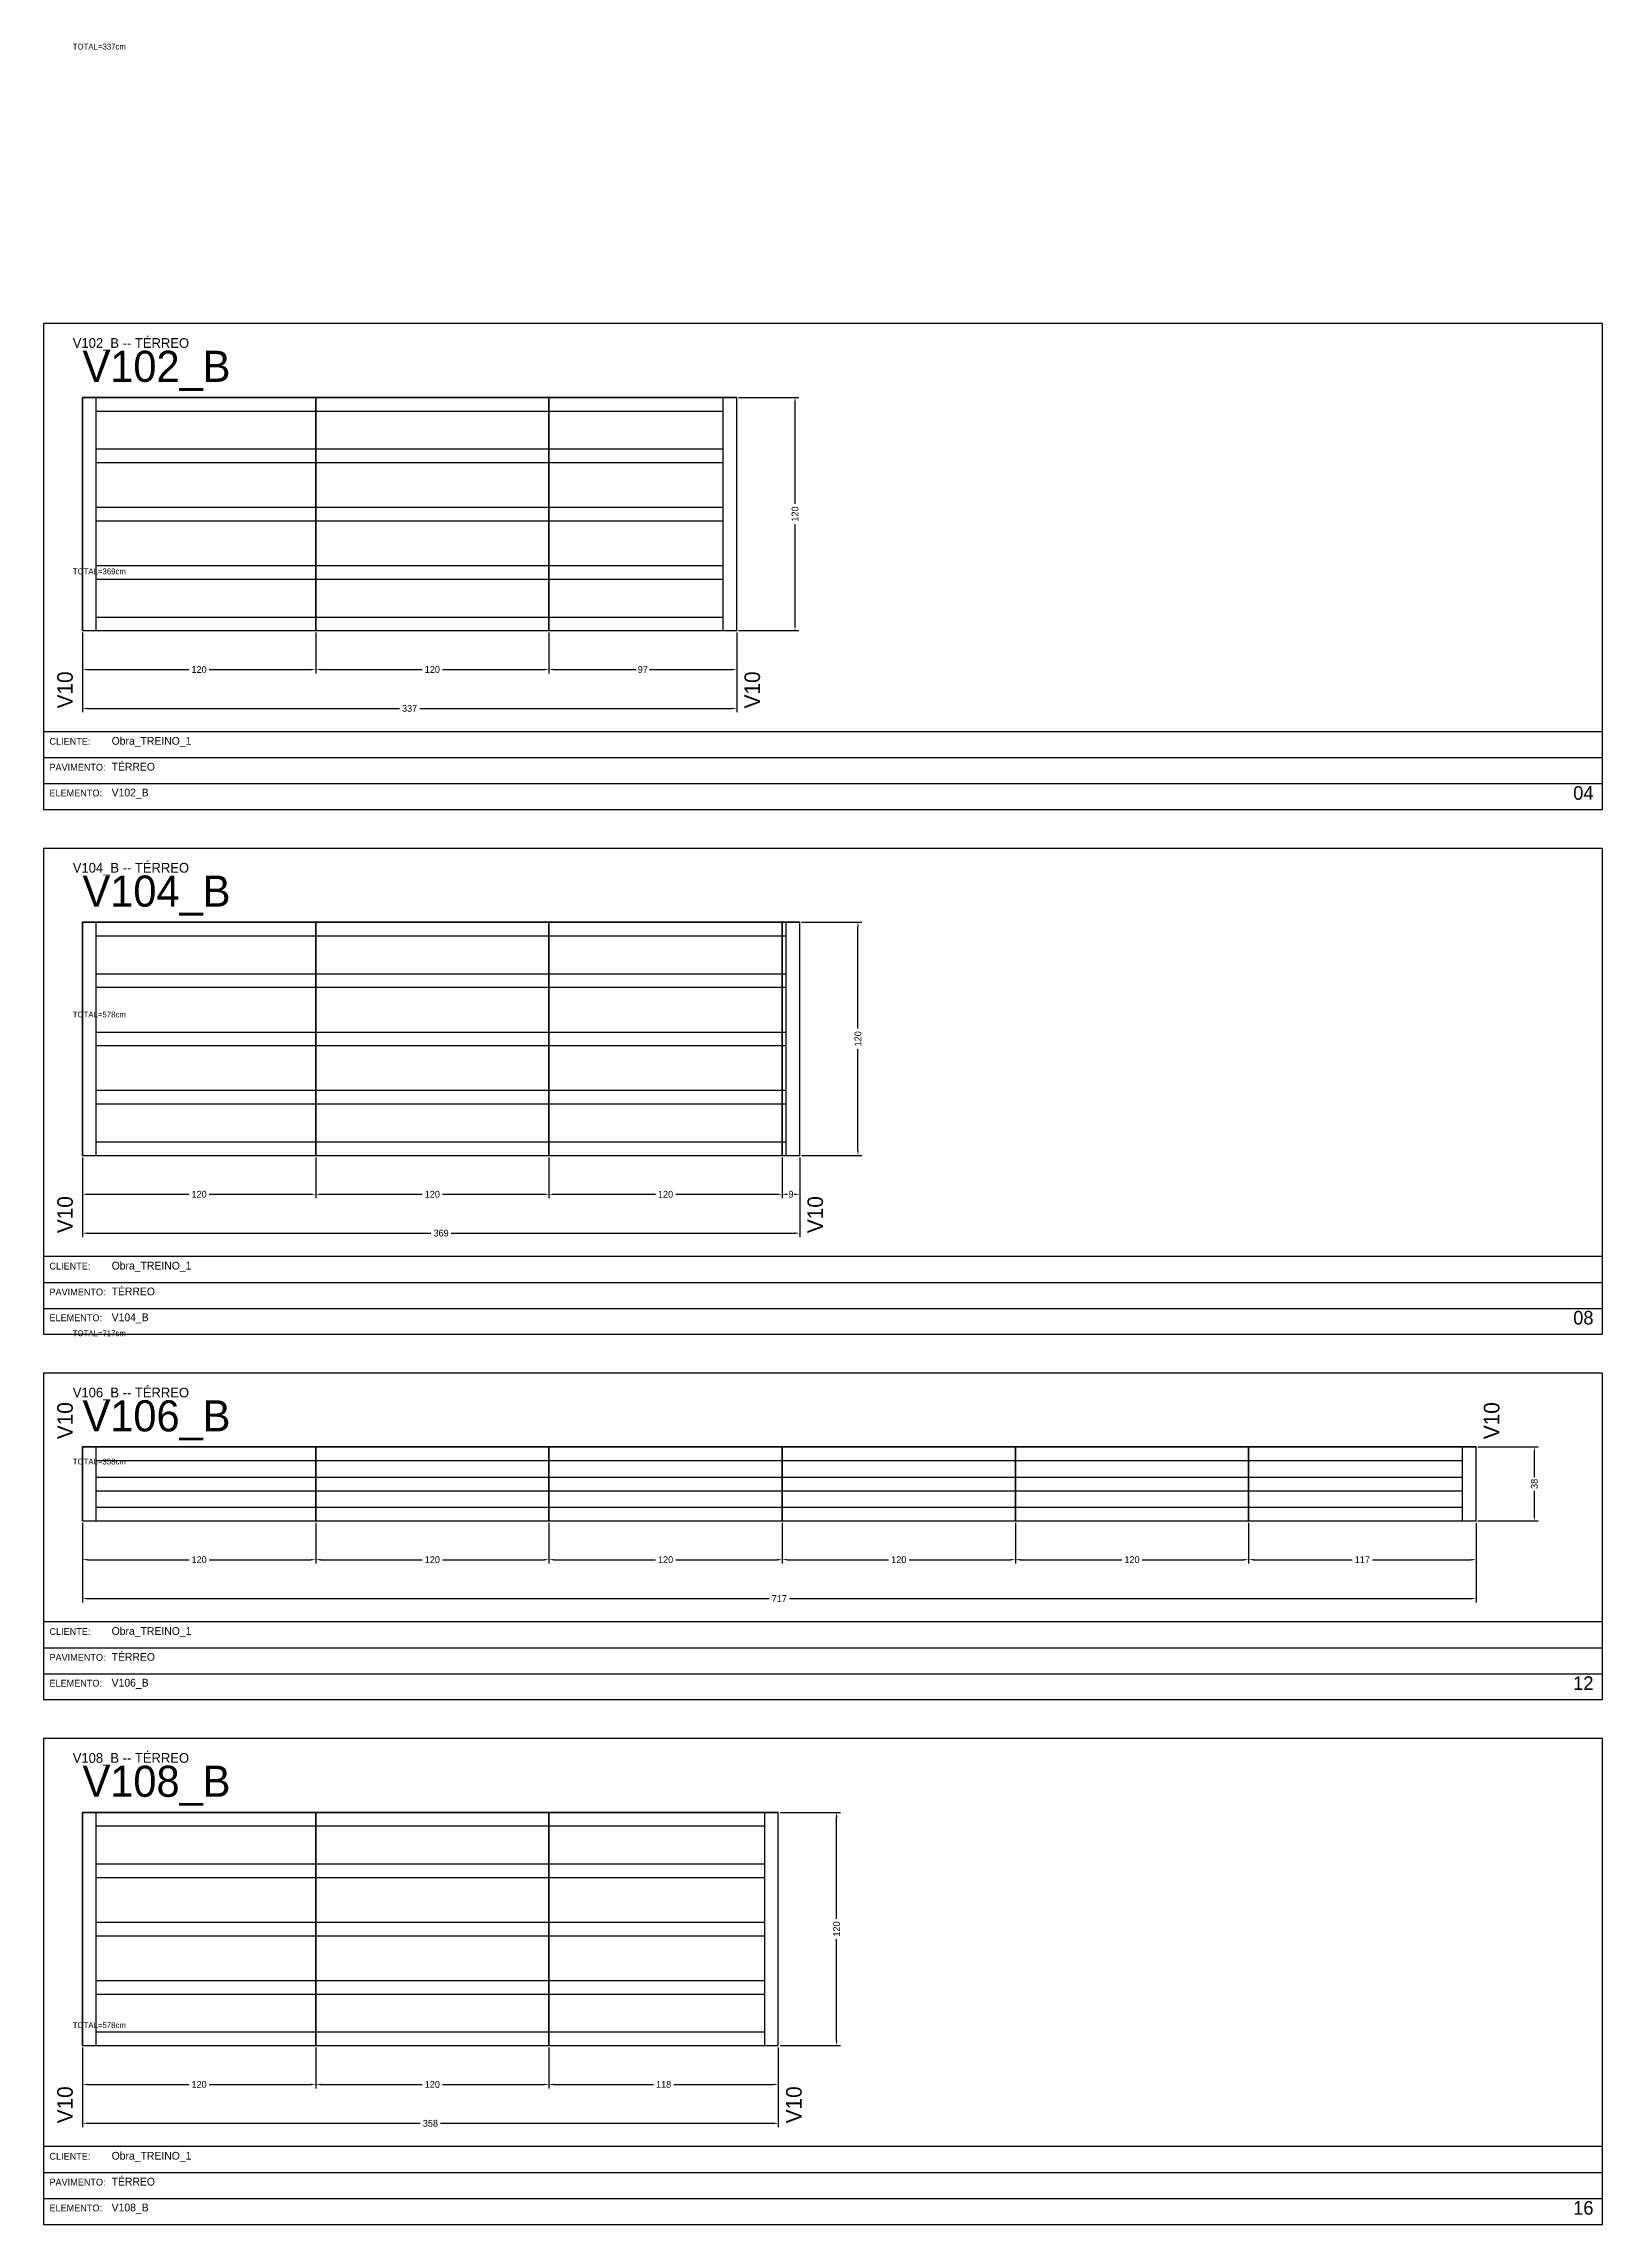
# Model space of a CAD drawing. Header units: metres. Extents: x 0 to 3268, y -4496 to 124.
# Drawn here: x 2466 to 3268, y -998 to 124 of the extents above; entities that cross this region are included whole.
import ezdxf

# ---------------------------------------------------------------- set-up
doc = ezdxf.new("R2010")
doc.units = ezdxf.units.M
for name, color, linetype in [('5', 5, 'Continuous'), ('BORDA_CELULA', 9, 'Continuous'), ('CARIMBO', 9, 'Continuous'), ('COTA', 241, 'Continuous'), ('NOMENCLATURA', 7, 'Continuous'), ('Painéis', 200, 'Continuous'), ('SARR_2.2x7', 40, 'Continuous')]:
    doc.layers.add(name, color=color, linetype=linetype)
doc.dimstyles.new('COTA', dxfattribs={"dimtxt": 3.5, "dimasz": 2.5, "dimexe": 2, "dimexo": 1, "dimgap": 0.9, "dimtad": 1, "dimdec": 0, "dimrnd": 1, "dimcen": 2.5, "dimclrd": 4, "dimclre": 4, "dimclrt": 4, "dimazin": 3, "dimtfac": 1, "dimtmove": 0, "dimatfit": 3})

# ---------------------------------------------------------------- blocks, each defined once
blk = doc.blocks.new('_CLOSEDFILLED')
at = {"color": 0, "linetype": 'BYBLOCK'}
blk.add_solid([(-1, 0.16), (0, 0), (-1, -0.16)], dxfattribs=at)
blk = doc.blocks.new('*D30')
at = {"color": 4}
for p, q in [((2486, -179), (2486, -200)), ((2606, -179), (2606, -200)), ((2488.5, -198), (2540.75, -198)), ((2551.25, -198), (2603.5, -198))]:
    blk.add_line(p, q, dxfattribs=at)
at = {"layer": 'Defpoints'}
for p in [(2486, -178), (2606, -178), (2486, -198)]:
    blk.add_point(p, dxfattribs=at)
at = {"layer": 'COTA', "color": 4, "xscale": 2.5, "yscale": 2.5, "rotation": 180}
blk.add_blockref('_CLOSEDFILLED', (2486, -198), dxfattribs=at)
at = {"layer": 'COTA', "color": 4, "xscale": 2.5, "yscale": 2.5}
blk.add_blockref('_CLOSEDFILLED', (2606, -198), dxfattribs=at)
at = {"layer": 'COTA', "color": 4, "insert": (2546, -198), "char_height": 3.5, "attachment_point": 5}
blk.add_mtext('120', dxfattribs=at)
blk = doc.blocks.new('*D31')
at = {"color": 4}
for p, q in [((2606, -179), (2606, -200)), ((2726, -179), (2726, -200)), ((2608.5, -198), (2660.75, -198)), ((2671.25, -198), (2723.5, -198))]:
    blk.add_line(p, q, dxfattribs=at)
at = {"layer": 'Defpoints'}
for p in [(2606, -178), (2726, -178), (2606, -198)]:
    blk.add_point(p, dxfattribs=at)
at = {"layer": 'COTA', "color": 4, "xscale": 2.5, "yscale": 2.5, "rotation": 180}
blk.add_blockref('_CLOSEDFILLED', (2606, -198), dxfattribs=at)
at = {"layer": 'COTA', "color": 4, "xscale": 2.5, "yscale": 2.5}
blk.add_blockref('_CLOSEDFILLED', (2726, -198), dxfattribs=at)
at = {"layer": 'COTA', "color": 4, "insert": (2666, -198), "char_height": 3.5, "attachment_point": 5}
blk.add_mtext('120', dxfattribs=at)
blk = doc.blocks.new('*D32')
at = {"color": 4}
for p, q in [((2726, -179), (2726, -200)), ((2822.6, -179), (2822.6, -200)), ((2728.5, -198), (2770.8, -198)), ((2777.8, -198), (2820.1, -198))]:
    blk.add_line(p, q, dxfattribs=at)
at = {"layer": 'Defpoints'}
for p in [(2726, -178), (2822.6, -178), (2726, -198)]:
    blk.add_point(p, dxfattribs=at)
at = {"layer": 'COTA', "color": 4, "xscale": 2.5, "yscale": 2.5, "rotation": 180}
blk.add_blockref('_CLOSEDFILLED', (2726, -198), dxfattribs=at)
at = {"layer": 'COTA', "color": 4, "xscale": 2.5, "yscale": 2.5}
blk.add_blockref('_CLOSEDFILLED', (2822.6, -198), dxfattribs=at)
at = {"layer": 'COTA', "color": 4, "insert": (2774.3, -198), "char_height": 3.5, "attachment_point": 5}
blk.add_mtext('97', dxfattribs=at)
blk = doc.blocks.new('*D33')
at = {"color": 4}
for p, q in [((2486, -179), (2486, -220)), ((2822.6, -179), (2822.6, -220)), ((2488.5, -218), (2649.05, -218)), ((2659.55, -218), (2820.1, -218))]:
    blk.add_line(p, q, dxfattribs=at)
at = {"layer": 'Defpoints'}
for p in [(2486, -178), (2822.6, -178), (2486, -218)]:
    blk.add_point(p, dxfattribs=at)
at = {"layer": 'COTA', "color": 4, "xscale": 2.5, "yscale": 2.5, "rotation": 180}
blk.add_blockref('_CLOSEDFILLED', (2486, -218), dxfattribs=at)
at = {"layer": 'COTA', "color": 4, "xscale": 2.5, "yscale": 2.5}
blk.add_blockref('_CLOSEDFILLED', (2822.6, -218), dxfattribs=at)
at = {"layer": 'COTA', "color": 4, "insert": (2654.3, -218), "char_height": 3.5, "attachment_point": 5}
blk.add_mtext('337', dxfattribs=at)
blk = doc.blocks.new('*D34')
at = {"color": 4}
for p, q in [((2823.6, -58), (2854.6, -58)), ((2852.6, -112.75), (2852.6, -60.5)), ((2852.6, -175.5), (2852.6, -123.25)), ((2823.6, -178), (2854.6, -178))]:
    blk.add_line(p, q, dxfattribs=at)
at = {"layer": 'Defpoints'}
for p in [(2822.6, -58), (2822.6, -178), (2852.6, -178)]:
    blk.add_point(p, dxfattribs=at)
at = {"layer": 'COTA', "color": 4, "xscale": 2.5, "yscale": 2.5}
for p, rotation in [((2852.6, -58), 90), ((2852.6, -178), 270)]:
    blk.add_blockref('_CLOSEDFILLED', p, dxfattribs=dict(at, rotation=rotation))
at = {"layer": 'COTA', "color": 4, "insert": (2852.6, -118), "char_height": 3.5, "attachment_point": 5, "rotation": 90}
blk.add_mtext('120', dxfattribs=at)
blk = doc.blocks.new('*D35')
at = {"color": 4}
for p, q in [((2823.6, -58), (2854.6, -58)), ((2852.6, -112.75), (2852.6, -60.5)), ((2852.6, -175.5), (2852.6, -123.25)), ((2823.6, -178), (2854.6, -178))]:
    blk.add_line(p, q, dxfattribs=at)
at = {"layer": 'Defpoints'}
for p in [(2822.6, -58), (2822.6, -178), (2852.6, -178)]:
    blk.add_point(p, dxfattribs=at)
at = {"layer": 'COTA', "color": 4, "xscale": 2.5, "yscale": 2.5}
for p, rotation in [((2852.6, -58), 90), ((2852.6, -178), 270)]:
    blk.add_blockref('_CLOSEDFILLED', p, dxfattribs=dict(at, rotation=rotation))
at = {"layer": 'COTA', "color": 4, "insert": (2852.6, -118), "char_height": 3.5, "attachment_point": 5, "rotation": 90}
blk.add_mtext('120', dxfattribs=at)
blk = doc.blocks.new('*D36')
at = {"color": 4}
for p, q in [((2823.6, -58), (2854.6, -58)), ((2852.6, -112.75), (2852.6, -60.5)), ((2852.6, -175.5), (2852.6, -123.25)), ((2823.6, -178), (2854.6, -178))]:
    blk.add_line(p, q, dxfattribs=at)
at = {"layer": 'Defpoints'}
for p in [(2822.6, -58), (2822.6, -178), (2852.6, -178)]:
    blk.add_point(p, dxfattribs=at)
at = {"layer": 'COTA', "color": 4, "xscale": 2.5, "yscale": 2.5}
for p, rotation in [((2852.6, -58), 90), ((2852.6, -178), 270)]:
    blk.add_blockref('_CLOSEDFILLED', p, dxfattribs=dict(at, rotation=rotation))
at = {"layer": 'COTA', "color": 4, "insert": (2852.6, -118), "char_height": 3.5, "attachment_point": 5, "rotation": 90}
blk.add_mtext('120', dxfattribs=at)
blk = doc.blocks.new('*D60')
at = {"color": 4}
for p, q in [((2486, -449), (2486, -470)), ((2606, -449), (2606, -470)), ((2488.5, -468), (2540.75, -468)), ((2551.25, -468), (2603.5, -468))]:
    blk.add_line(p, q, dxfattribs=at)
at = {"layer": 'Defpoints'}
for p in [(2486, -448), (2606, -448), (2486, -468)]:
    blk.add_point(p, dxfattribs=at)
at = {"layer": 'COTA', "color": 4, "xscale": 2.5, "yscale": 2.5, "rotation": 180}
blk.add_blockref('_CLOSEDFILLED', (2486, -468), dxfattribs=at)
at = {"layer": 'COTA', "color": 4, "xscale": 2.5, "yscale": 2.5}
blk.add_blockref('_CLOSEDFILLED', (2606, -468), dxfattribs=at)
at = {"layer": 'COTA', "color": 4, "insert": (2546, -468), "char_height": 3.5, "attachment_point": 5}
blk.add_mtext('120', dxfattribs=at)
blk = doc.blocks.new('*D61')
at = {"color": 4}
for p, q in [((2606, -449), (2606, -470)), ((2726, -449), (2726, -470)), ((2608.5, -468), (2660.75, -468)), ((2671.25, -468), (2723.5, -468))]:
    blk.add_line(p, q, dxfattribs=at)
at = {"layer": 'Defpoints'}
for p in [(2606, -448), (2726, -448), (2606, -468)]:
    blk.add_point(p, dxfattribs=at)
at = {"layer": 'COTA', "color": 4, "xscale": 2.5, "yscale": 2.5, "rotation": 180}
blk.add_blockref('_CLOSEDFILLED', (2606, -468), dxfattribs=at)
at = {"layer": 'COTA', "color": 4, "xscale": 2.5, "yscale": 2.5}
blk.add_blockref('_CLOSEDFILLED', (2726, -468), dxfattribs=at)
at = {"layer": 'COTA', "color": 4, "insert": (2666, -468), "char_height": 3.5, "attachment_point": 5}
blk.add_mtext('120', dxfattribs=at)
blk = doc.blocks.new('*D62')
at = {"color": 4}
for p, q in [((2726, -449), (2726, -470)), ((2846, -449), (2846, -470)), ((2728.5, -468), (2780.75, -468)), ((2791.25, -468), (2843.5, -468))]:
    blk.add_line(p, q, dxfattribs=at)
at = {"layer": 'Defpoints'}
for p in [(2726, -448), (2846, -448), (2726, -468)]:
    blk.add_point(p, dxfattribs=at)
at = {"layer": 'COTA', "color": 4, "xscale": 2.5, "yscale": 2.5, "rotation": 180}
blk.add_blockref('_CLOSEDFILLED', (2726, -468), dxfattribs=at)
at = {"layer": 'COTA', "color": 4, "xscale": 2.5, "yscale": 2.5}
blk.add_blockref('_CLOSEDFILLED', (2846, -468), dxfattribs=at)
at = {"layer": 'COTA', "color": 4, "insert": (2786, -468), "char_height": 3.5, "attachment_point": 5}
blk.add_mtext('120', dxfattribs=at)
blk = doc.blocks.new('*D63')
at = {"color": 4}
for p, q in [((2846, -449), (2846, -470)), ((2855, -449), (2855, -470)), ((2848.5, -468), (2848.75, -468)), ((2852.25, -468), (2852.5, -468))]:
    blk.add_line(p, q, dxfattribs=at)
at = {"layer": 'Defpoints'}
for p in [(2846, -448), (2855, -448), (2846, -468)]:
    blk.add_point(p, dxfattribs=at)
at = {"layer": 'COTA', "color": 4, "xscale": 2.5, "yscale": 2.5, "rotation": 180}
blk.add_blockref('_CLOSEDFILLED', (2846, -468), dxfattribs=at)
at = {"layer": 'COTA', "color": 4, "xscale": 2.5, "yscale": 2.5}
blk.add_blockref('_CLOSEDFILLED', (2855, -468), dxfattribs=at)
at = {"layer": 'COTA', "color": 4, "insert": (2850.5, -468), "char_height": 3.5, "attachment_point": 5}
blk.add_mtext('9', dxfattribs=at)
blk = doc.blocks.new('*D64')
at = {"color": 4}
for p, q in [((2486, -449), (2486, -490)), ((2855, -449), (2855, -490)), ((2488.5, -488), (2665.25, -488)), ((2675.75, -488), (2852.5, -488))]:
    blk.add_line(p, q, dxfattribs=at)
at = {"layer": 'Defpoints'}
for p in [(2486, -448), (2855, -448), (2486, -488)]:
    blk.add_point(p, dxfattribs=at)
at = {"layer": 'COTA', "color": 4, "xscale": 2.5, "yscale": 2.5, "rotation": 180}
blk.add_blockref('_CLOSEDFILLED', (2486, -488), dxfattribs=at)
at = {"layer": 'COTA', "color": 4, "xscale": 2.5, "yscale": 2.5}
blk.add_blockref('_CLOSEDFILLED', (2855, -488), dxfattribs=at)
at = {"layer": 'COTA', "color": 4, "insert": (2670.5, -488), "char_height": 3.5, "attachment_point": 5}
blk.add_mtext('369', dxfattribs=at)
blk = doc.blocks.new('*D65')
at = {"color": 4}
for p, q in [((2856, -328), (2887, -328)), ((2885, -382.75), (2885, -330.5)), ((2885, -445.5), (2885, -393.25)), ((2856, -448), (2887, -448))]:
    blk.add_line(p, q, dxfattribs=at)
at = {"layer": 'Defpoints'}
for p in [(2855, -328), (2855, -448), (2885, -448)]:
    blk.add_point(p, dxfattribs=at)
at = {"layer": 'COTA', "color": 4, "xscale": 2.5, "yscale": 2.5}
for p, rotation in [((2885, -328), 90), ((2885, -448), 270)]:
    blk.add_blockref('_CLOSEDFILLED', p, dxfattribs=dict(at, rotation=rotation))
at = {"layer": 'COTA', "color": 4, "insert": (2885, -388), "char_height": 3.5, "attachment_point": 5, "rotation": 90}
blk.add_mtext('120', dxfattribs=at)
blk = doc.blocks.new('*D66')
at = {"color": 4}
for p, q in [((2856, -328), (2887, -328)), ((2885, -382.75), (2885, -330.5)), ((2885, -445.5), (2885, -393.25)), ((2856, -448), (2887, -448))]:
    blk.add_line(p, q, dxfattribs=at)
at = {"layer": 'Defpoints'}
for p in [(2855, -328), (2855, -448), (2885, -448)]:
    blk.add_point(p, dxfattribs=at)
at = {"layer": 'COTA', "color": 4, "xscale": 2.5, "yscale": 2.5}
for p, rotation in [((2885, -328), 90), ((2885, -448), 270)]:
    blk.add_blockref('_CLOSEDFILLED', p, dxfattribs=dict(at, rotation=rotation))
at = {"layer": 'COTA', "color": 4, "insert": (2885, -388), "char_height": 3.5, "attachment_point": 5, "rotation": 90}
blk.add_mtext('120', dxfattribs=at)
blk = doc.blocks.new('*D67')
at = {"color": 4}
for p, q in [((2856, -328), (2887, -328)), ((2885, -382.75), (2885, -330.5)), ((2885, -445.5), (2885, -393.25)), ((2856, -448), (2887, -448))]:
    blk.add_line(p, q, dxfattribs=at)
at = {"layer": 'Defpoints'}
for p in [(2855, -328), (2855, -448), (2885, -448)]:
    blk.add_point(p, dxfattribs=at)
at = {"layer": 'COTA', "color": 4, "xscale": 2.5, "yscale": 2.5}
for p, rotation in [((2885, -328), 90), ((2885, -448), 270)]:
    blk.add_blockref('_CLOSEDFILLED', p, dxfattribs=dict(at, rotation=rotation))
at = {"layer": 'COTA', "color": 4, "insert": (2885, -388), "char_height": 3.5, "attachment_point": 5, "rotation": 90}
blk.add_mtext('120', dxfattribs=at)
blk = doc.blocks.new('*D68')
at = {"color": 4}
for p, q in [((2856, -328), (2887, -328)), ((2885, -382.75), (2885, -330.5)), ((2885, -445.5), (2885, -393.25)), ((2856, -448), (2887, -448))]:
    blk.add_line(p, q, dxfattribs=at)
at = {"layer": 'Defpoints'}
for p in [(2855, -328), (2855, -448), (2885, -448)]:
    blk.add_point(p, dxfattribs=at)
at = {"layer": 'COTA', "color": 4, "xscale": 2.5, "yscale": 2.5}
for p, rotation in [((2885, -328), 90), ((2885, -448), 270)]:
    blk.add_blockref('_CLOSEDFILLED', p, dxfattribs=dict(at, rotation=rotation))
at = {"layer": 'COTA', "color": 4, "insert": (2885, -388), "char_height": 3.5, "attachment_point": 5, "rotation": 90}
blk.add_mtext('120', dxfattribs=at)
blk = doc.blocks.new('*D108')
at = {"color": 4}
for p, q in [((2486, -637), (2486, -658)), ((2606, -637), (2606, -658)), ((2488.5, -656), (2540.75, -656)), ((2551.25, -656), (2603.5, -656))]:
    blk.add_line(p, q, dxfattribs=at)
at = {"layer": 'Defpoints'}
for p in [(2486, -636), (2606, -636), (2486, -656)]:
    blk.add_point(p, dxfattribs=at)
at = {"layer": 'COTA', "color": 4, "xscale": 2.5, "yscale": 2.5, "rotation": 180}
blk.add_blockref('_CLOSEDFILLED', (2486, -656), dxfattribs=at)
at = {"layer": 'COTA', "color": 4, "xscale": 2.5, "yscale": 2.5}
blk.add_blockref('_CLOSEDFILLED', (2606, -656), dxfattribs=at)
at = {"layer": 'COTA', "color": 4, "insert": (2546, -656), "char_height": 3.5, "attachment_point": 5}
blk.add_mtext('120', dxfattribs=at)
blk = doc.blocks.new('*D109')
at = {"color": 4}
for p, q in [((2606, -637), (2606, -658)), ((2726, -637), (2726, -658)), ((2608.5, -656), (2660.75, -656)), ((2671.25, -656), (2723.5, -656))]:
    blk.add_line(p, q, dxfattribs=at)
at = {"layer": 'Defpoints'}
for p in [(2606, -636), (2726, -636), (2606, -656)]:
    blk.add_point(p, dxfattribs=at)
at = {"layer": 'COTA', "color": 4, "xscale": 2.5, "yscale": 2.5, "rotation": 180}
blk.add_blockref('_CLOSEDFILLED', (2606, -656), dxfattribs=at)
at = {"layer": 'COTA', "color": 4, "xscale": 2.5, "yscale": 2.5}
blk.add_blockref('_CLOSEDFILLED', (2726, -656), dxfattribs=at)
at = {"layer": 'COTA', "color": 4, "insert": (2666, -656), "char_height": 3.5, "attachment_point": 5}
blk.add_mtext('120', dxfattribs=at)
blk = doc.blocks.new('*D110')
at = {"color": 4}
for p, q in [((2726, -637), (2726, -658)), ((2846, -637), (2846, -658)), ((2728.5, -656), (2780.75, -656)), ((2791.25, -656), (2843.5, -656))]:
    blk.add_line(p, q, dxfattribs=at)
at = {"layer": 'Defpoints'}
for p in [(2726, -636), (2846, -636), (2726, -656)]:
    blk.add_point(p, dxfattribs=at)
at = {"layer": 'COTA', "color": 4, "xscale": 2.5, "yscale": 2.5, "rotation": 180}
blk.add_blockref('_CLOSEDFILLED', (2726, -656), dxfattribs=at)
at = {"layer": 'COTA', "color": 4, "xscale": 2.5, "yscale": 2.5}
blk.add_blockref('_CLOSEDFILLED', (2846, -656), dxfattribs=at)
at = {"layer": 'COTA', "color": 4, "insert": (2786, -656), "char_height": 3.5, "attachment_point": 5}
blk.add_mtext('120', dxfattribs=at)
blk = doc.blocks.new('*D111')
at = {"color": 4}
for p, q in [((2846, -637), (2846, -658)), ((2966, -637), (2966, -658)), ((2848.5, -656), (2900.75, -656)), ((2911.25, -656), (2963.5, -656))]:
    blk.add_line(p, q, dxfattribs=at)
at = {"layer": 'Defpoints'}
for p in [(2846, -636), (2966, -636), (2846, -656)]:
    blk.add_point(p, dxfattribs=at)
at = {"layer": 'COTA', "color": 4, "xscale": 2.5, "yscale": 2.5, "rotation": 180}
blk.add_blockref('_CLOSEDFILLED', (2846, -656), dxfattribs=at)
at = {"layer": 'COTA', "color": 4, "xscale": 2.5, "yscale": 2.5}
blk.add_blockref('_CLOSEDFILLED', (2966, -656), dxfattribs=at)
at = {"layer": 'COTA', "color": 4, "insert": (2906, -656), "char_height": 3.5, "attachment_point": 5}
blk.add_mtext('120', dxfattribs=at)
blk = doc.blocks.new('*D112')
at = {"color": 4}
for p, q in [((2966, -637), (2966, -658)), ((3086, -637), (3086, -658)), ((2968.5, -656), (3020.75, -656)), ((3031.25, -656), (3083.5, -656))]:
    blk.add_line(p, q, dxfattribs=at)
at = {"layer": 'Defpoints'}
for p in [(2966, -636), (3086, -636), (2966, -656)]:
    blk.add_point(p, dxfattribs=at)
at = {"layer": 'COTA', "color": 4, "xscale": 2.5, "yscale": 2.5, "rotation": 180}
blk.add_blockref('_CLOSEDFILLED', (2966, -656), dxfattribs=at)
at = {"layer": 'COTA', "color": 4, "xscale": 2.5, "yscale": 2.5}
blk.add_blockref('_CLOSEDFILLED', (3086, -656), dxfattribs=at)
at = {"layer": 'COTA', "color": 4, "insert": (3026, -656), "char_height": 3.5, "attachment_point": 5}
blk.add_mtext('120', dxfattribs=at)
blk = doc.blocks.new('*D113')
at = {"color": 4}
for p, q in [((3086, -637), (3086, -658)), ((3203, -637), (3203, -658)), ((3088.5, -656), (3139.25, -656)), ((3149.75, -656), (3200.5, -656))]:
    blk.add_line(p, q, dxfattribs=at)
at = {"layer": 'Defpoints'}
for p in [(3086, -636), (3203, -636), (3086, -656)]:
    blk.add_point(p, dxfattribs=at)
at = {"layer": 'COTA', "color": 4, "xscale": 2.5, "yscale": 2.5, "rotation": 180}
blk.add_blockref('_CLOSEDFILLED', (3086, -656), dxfattribs=at)
at = {"layer": 'COTA', "color": 4, "xscale": 2.5, "yscale": 2.5}
blk.add_blockref('_CLOSEDFILLED', (3203, -656), dxfattribs=at)
at = {"layer": 'COTA', "color": 4, "insert": (3144.5, -656), "char_height": 3.5, "attachment_point": 5}
blk.add_mtext('117', dxfattribs=at)
blk = doc.blocks.new('*D114')
at = {"color": 4}
for p, q in [((2486, -637), (2486, -678)), ((3203, -637), (3203, -678)), ((2488.5, -676), (2839.25, -676)), ((2849.75, -676), (3200.5, -676))]:
    blk.add_line(p, q, dxfattribs=at)
at = {"layer": 'Defpoints'}
for p in [(2486, -636), (3203, -636), (2486, -676)]:
    blk.add_point(p, dxfattribs=at)
at = {"layer": 'COTA', "color": 4, "xscale": 2.5, "yscale": 2.5, "rotation": 180}
blk.add_blockref('_CLOSEDFILLED', (2486, -676), dxfattribs=at)
at = {"layer": 'COTA', "color": 4, "xscale": 2.5, "yscale": 2.5}
blk.add_blockref('_CLOSEDFILLED', (3203, -676), dxfattribs=at)
at = {"layer": 'COTA', "color": 4, "insert": (2844.5, -676), "char_height": 3.5, "attachment_point": 5}
blk.add_mtext('717', dxfattribs=at)
blk = doc.blocks.new('*D115')
at = {"color": 4}
for p, q in [((3204, -598), (3235, -598)), ((3233, -613.5), (3233, -600.5)), ((3233, -633.5), (3233, -620.5)), ((3204, -636), (3235, -636))]:
    blk.add_line(p, q, dxfattribs=at)
at = {"layer": 'Defpoints'}
for p in [(3203, -598), (3203, -636), (3233, -636)]:
    blk.add_point(p, dxfattribs=at)
at = {"layer": 'COTA', "color": 4, "xscale": 2.5, "yscale": 2.5}
for p, rotation in [((3233, -598), 90), ((3233, -636), 270)]:
    blk.add_blockref('_CLOSEDFILLED', p, dxfattribs=dict(at, rotation=rotation))
at = {"layer": 'COTA', "color": 4, "insert": (3233, -617), "char_height": 3.5, "attachment_point": 5, "rotation": 90}
blk.add_mtext('38', dxfattribs=at)
blk = doc.blocks.new('*D116')
at = {"color": 4}
for p, q in [((3204, -598), (3235, -598)), ((3233, -613.5), (3233, -600.5)), ((3233, -633.5), (3233, -620.5)), ((3204, -636), (3235, -636))]:
    blk.add_line(p, q, dxfattribs=at)
at = {"layer": 'Defpoints'}
for p in [(3203, -598), (3203, -636), (3233, -636)]:
    blk.add_point(p, dxfattribs=at)
at = {"layer": 'COTA', "color": 4, "xscale": 2.5, "yscale": 2.5}
for p, rotation in [((3233, -598), 90), ((3233, -636), 270)]:
    blk.add_blockref('_CLOSEDFILLED', p, dxfattribs=dict(at, rotation=rotation))
at = {"layer": 'COTA', "color": 4, "insert": (3233, -617), "char_height": 3.5, "attachment_point": 5, "rotation": 90}
blk.add_mtext('38', dxfattribs=at)
blk = doc.blocks.new('*D117')
at = {"color": 4}
for p, q in [((3204, -598), (3235, -598)), ((3233, -613.5), (3233, -600.5)), ((3233, -633.5), (3233, -620.5)), ((3204, -636), (3235, -636))]:
    blk.add_line(p, q, dxfattribs=at)
at = {"layer": 'Defpoints'}
for p in [(3203, -598), (3203, -636), (3233, -636)]:
    blk.add_point(p, dxfattribs=at)
at = {"layer": 'COTA', "color": 4, "xscale": 2.5, "yscale": 2.5}
for p, rotation in [((3233, -598), 90), ((3233, -636), 270)]:
    blk.add_blockref('_CLOSEDFILLED', p, dxfattribs=dict(at, rotation=rotation))
at = {"layer": 'COTA', "color": 4, "insert": (3233, -617), "char_height": 3.5, "attachment_point": 5, "rotation": 90}
blk.add_mtext('38', dxfattribs=at)
blk = doc.blocks.new('*D118')
at = {"color": 4}
for p, q in [((3204, -598), (3235, -598)), ((3233, -613.5), (3233, -600.5)), ((3233, -633.5), (3233, -620.5)), ((3204, -636), (3235, -636))]:
    blk.add_line(p, q, dxfattribs=at)
at = {"layer": 'Defpoints'}
for p in [(3203, -598), (3203, -636), (3233, -636)]:
    blk.add_point(p, dxfattribs=at)
at = {"layer": 'COTA', "color": 4, "xscale": 2.5, "yscale": 2.5}
for p, rotation in [((3233, -598), 90), ((3233, -636), 270)]:
    blk.add_blockref('_CLOSEDFILLED', p, dxfattribs=dict(at, rotation=rotation))
at = {"layer": 'COTA', "color": 4, "insert": (3233, -617), "char_height": 3.5, "attachment_point": 5, "rotation": 90}
blk.add_mtext('38', dxfattribs=at)
blk = doc.blocks.new('*D119')
at = {"color": 4}
for p, q in [((3204, -598), (3235, -598)), ((3233, -613.5), (3233, -600.5)), ((3233, -633.5), (3233, -620.5)), ((3204, -636), (3235, -636))]:
    blk.add_line(p, q, dxfattribs=at)
at = {"layer": 'Defpoints'}
for p in [(3203, -598), (3203, -636), (3233, -636)]:
    blk.add_point(p, dxfattribs=at)
at = {"layer": 'COTA', "color": 4, "xscale": 2.5, "yscale": 2.5}
for p, rotation in [((3233, -598), 90), ((3233, -636), 270)]:
    blk.add_blockref('_CLOSEDFILLED', p, dxfattribs=dict(at, rotation=rotation))
at = {"layer": 'COTA', "color": 4, "insert": (3233, -617), "char_height": 3.5, "attachment_point": 5, "rotation": 90}
blk.add_mtext('38', dxfattribs=at)
blk = doc.blocks.new('*D120')
at = {"color": 4}
for p, q in [((3204, -598), (3235, -598)), ((3233, -613.5), (3233, -600.5)), ((3233, -633.5), (3233, -620.5)), ((3204, -636), (3235, -636))]:
    blk.add_line(p, q, dxfattribs=at)
at = {"layer": 'Defpoints'}
for p in [(3203, -598), (3203, -636), (3233, -636)]:
    blk.add_point(p, dxfattribs=at)
at = {"layer": 'COTA', "color": 4, "xscale": 2.5, "yscale": 2.5}
for p, rotation in [((3233, -598), 90), ((3233, -636), 270)]:
    blk.add_blockref('_CLOSEDFILLED', p, dxfattribs=dict(at, rotation=rotation))
at = {"layer": 'COTA', "color": 4, "insert": (3233, -617), "char_height": 3.5, "attachment_point": 5, "rotation": 90}
blk.add_mtext('38', dxfattribs=at)
blk = doc.blocks.new('*D146')
at = {"color": 4}
for p, q in [((2486, -907), (2486, -928)), ((2606, -907), (2606, -928)), ((2488.5, -926), (2540.75, -926)), ((2551.25, -926), (2603.5, -926))]:
    blk.add_line(p, q, dxfattribs=at)
at = {"layer": 'Defpoints'}
for p in [(2486, -906), (2606, -906), (2486, -926)]:
    blk.add_point(p, dxfattribs=at)
at = {"layer": 'COTA', "color": 4, "xscale": 2.5, "yscale": 2.5, "rotation": 180}
blk.add_blockref('_CLOSEDFILLED', (2486, -926), dxfattribs=at)
at = {"layer": 'COTA', "color": 4, "xscale": 2.5, "yscale": 2.5}
blk.add_blockref('_CLOSEDFILLED', (2606, -926), dxfattribs=at)
at = {"layer": 'COTA', "color": 4, "insert": (2546, -926), "char_height": 3.5, "attachment_point": 5}
blk.add_mtext('120', dxfattribs=at)
blk = doc.blocks.new('*D147')
at = {"color": 4}
for p, q in [((2606, -907), (2606, -928)), ((2726, -907), (2726, -928)), ((2608.5, -926), (2660.75, -926)), ((2671.25, -926), (2723.5, -926))]:
    blk.add_line(p, q, dxfattribs=at)
at = {"layer": 'Defpoints'}
for p in [(2606, -906), (2726, -906), (2606, -926)]:
    blk.add_point(p, dxfattribs=at)
at = {"layer": 'COTA', "color": 4, "xscale": 2.5, "yscale": 2.5, "rotation": 180}
blk.add_blockref('_CLOSEDFILLED', (2606, -926), dxfattribs=at)
at = {"layer": 'COTA', "color": 4, "xscale": 2.5, "yscale": 2.5}
blk.add_blockref('_CLOSEDFILLED', (2726, -926), dxfattribs=at)
at = {"layer": 'COTA', "color": 4, "insert": (2666, -926), "char_height": 3.5, "attachment_point": 5}
blk.add_mtext('120', dxfattribs=at)
blk = doc.blocks.new('*D148')
at = {"color": 4}
for p, q in [((2726, -907), (2726, -928)), ((2844, -907), (2844, -928)), ((2728.5, -926), (2779.75, -926)), ((2790.25, -926), (2841.5, -926))]:
    blk.add_line(p, q, dxfattribs=at)
at = {"layer": 'Defpoints'}
for p in [(2726, -906), (2844, -906), (2726, -926)]:
    blk.add_point(p, dxfattribs=at)
at = {"layer": 'COTA', "color": 4, "xscale": 2.5, "yscale": 2.5, "rotation": 180}
blk.add_blockref('_CLOSEDFILLED', (2726, -926), dxfattribs=at)
at = {"layer": 'COTA', "color": 4, "xscale": 2.5, "yscale": 2.5}
blk.add_blockref('_CLOSEDFILLED', (2844, -926), dxfattribs=at)
at = {"layer": 'COTA', "color": 4, "insert": (2785, -926), "char_height": 3.5, "attachment_point": 5}
blk.add_mtext('118', dxfattribs=at)
blk = doc.blocks.new('*D149')
at = {"color": 4}
for p, q in [((2486, -907), (2486, -948)), ((2844, -907), (2844, -948)), ((2488.5, -946), (2659.75, -946)), ((2670.25, -946), (2841.5, -946))]:
    blk.add_line(p, q, dxfattribs=at)
at = {"layer": 'Defpoints'}
for p in [(2486, -906), (2844, -906), (2486, -946)]:
    blk.add_point(p, dxfattribs=at)
at = {"layer": 'COTA', "color": 4, "xscale": 2.5, "yscale": 2.5, "rotation": 180}
blk.add_blockref('_CLOSEDFILLED', (2486, -946), dxfattribs=at)
at = {"layer": 'COTA', "color": 4, "xscale": 2.5, "yscale": 2.5}
blk.add_blockref('_CLOSEDFILLED', (2844, -946), dxfattribs=at)
at = {"layer": 'COTA', "color": 4, "insert": (2665, -946), "char_height": 3.5, "attachment_point": 5}
blk.add_mtext('358', dxfattribs=at)
blk = doc.blocks.new('*D150')
at = {"color": 4}
for p, q in [((2845, -786), (2876, -786)), ((2874, -840.75), (2874, -788.5)), ((2874, -903.5), (2874, -851.25)), ((2845, -906), (2876, -906))]:
    blk.add_line(p, q, dxfattribs=at)
at = {"layer": 'Defpoints'}
for p in [(2844, -786), (2844, -906), (2874, -906)]:
    blk.add_point(p, dxfattribs=at)
at = {"layer": 'COTA', "color": 4, "xscale": 2.5, "yscale": 2.5}
for p, rotation in [((2874, -786), 90), ((2874, -906), 270)]:
    blk.add_blockref('_CLOSEDFILLED', p, dxfattribs=dict(at, rotation=rotation))
at = {"layer": 'COTA', "color": 4, "insert": (2874, -846), "char_height": 3.5, "attachment_point": 5, "rotation": 90}
blk.add_mtext('120', dxfattribs=at)
blk = doc.blocks.new('*D151')
at = {"color": 4}
for p, q in [((2845, -786), (2876, -786)), ((2874, -840.75), (2874, -788.5)), ((2874, -903.5), (2874, -851.25)), ((2845, -906), (2876, -906))]:
    blk.add_line(p, q, dxfattribs=at)
at = {"layer": 'Defpoints'}
for p in [(2844, -786), (2844, -906), (2874, -906)]:
    blk.add_point(p, dxfattribs=at)
at = {"layer": 'COTA', "color": 4, "xscale": 2.5, "yscale": 2.5}
for p, rotation in [((2874, -786), 90), ((2874, -906), 270)]:
    blk.add_blockref('_CLOSEDFILLED', p, dxfattribs=dict(at, rotation=rotation))
at = {"layer": 'COTA', "color": 4, "insert": (2874, -846), "char_height": 3.5, "attachment_point": 5, "rotation": 90}
blk.add_mtext('120', dxfattribs=at)
blk = doc.blocks.new('*D152')
at = {"color": 4}
for p, q in [((2845, -786), (2876, -786)), ((2874, -840.75), (2874, -788.5)), ((2874, -903.5), (2874, -851.25)), ((2845, -906), (2876, -906))]:
    blk.add_line(p, q, dxfattribs=at)
at = {"layer": 'Defpoints'}
for p in [(2844, -786), (2844, -906), (2874, -906)]:
    blk.add_point(p, dxfattribs=at)
at = {"layer": 'COTA', "color": 4, "xscale": 2.5, "yscale": 2.5}
for p, rotation in [((2874, -786), 90), ((2874, -906), 270)]:
    blk.add_blockref('_CLOSEDFILLED', p, dxfattribs=dict(at, rotation=rotation))
at = {"layer": 'COTA', "color": 4, "insert": (2874, -846), "char_height": 3.5, "attachment_point": 5, "rotation": 90}
blk.add_mtext('120', dxfattribs=at)

msp = doc.modelspace()

# ---------------------------------------------------------------- linework, layer by layer
at = {"layer": 'BORDA_CELULA'}
for points in [[(2466, -270), (3268, -270), (3268, -20), (2466, -20)], [(2466, -270), (3268, -270), (3268, -230), (2466, -230)], [(2466, -540), (3268, -540), (3268, -290), (2466, -290)], [(2466, -540), (3268, -540), (3268, -500), (2466, -500)], [(2466, -728), (3268, -728), (3268, -560), (2466, -560)], [(2466, -728), (3268, -728), (3268, -688), (2466, -688)], [(2466, -998), (3268, -998), (3268, -748), (2466, -748)], [(2466, -998), (3268, -998), (3268, -958), (2466, -958)]]:
    msp.add_lwpolyline(points, close=True, dxfattribs=at)
at = {"layer": 'CARIMBO'}
for p, q in [((2466, -243.3), (3268, -243.3)), ((2466, -256.7), (3268, -256.7)), ((2466, -270), (3268, -270)), ((2466, -513.3), (3268, -513.3)), ((2466, -526.7), (3268, -526.7)), ((2466, -540), (3268, -540)), ((2466, -701.3), (3268, -701.3)), ((2466, -714.7), (3268, -714.7)), ((2466, -728), (3268, -728)), ((2466, -971.3), (3268, -971.3)), ((2466, -984.7), (3268, -984.7)), ((2466, -998), (3268, -998))]:
    msp.add_line(p, q, dxfattribs=at)
at = {"layer": 'Painéis'}
for points in [[(2486, -178), (2486, -58)], [(2486, -58), (2606, -58)], [(2486, -178), (2606, -178), (2606, -58), (2486, -58), (2486, -178)], [(2606, -178), (2606, -58)], [(2606, -58), (2726, -58)], [(2606, -178), (2726, -178), (2726, -58), (2606, -58), (2606, -178)], [(2726, -178), (2726, -58)], [(2726, -58), (2822.6, -58)], [(2726, -178), (2822.6, -178), (2822.6, -58), (2726, -58), (2726, -178)], [(2822.6, -178), (2822.6, -58)], [(2486, -178), (2606, -178)], [(2606, -178), (2726, -178)], [(2726, -178), (2822.6, -178)], [(2486, -448), (2486, -328)], [(2486, -328), (2606, -328)], [(2486, -448), (2606, -448), (2606, -328), (2486, -328), (2486, -448)], [(2606, -448), (2606, -328)], [(2606, -328), (2726, -328)], [(2606, -448), (2726, -448), (2726, -328), (2606, -328), (2606, -448)], [(2726, -448), (2726, -328)], [(2726, -328), (2846, -328)], [(2726, -448), (2846, -448), (2846, -328), (2726, -328), (2726, -448)], [(2846, -448), (2846, -328)], [(2846, -328), (2855, -328)], [(2846, -448), (2855, -448), (2855, -328), (2846, -328), (2846, -448)], [(2855, -448), (2855, -328)], [(2486, -448), (2606, -448)], [(2606, -448), (2726, -448)], [(2726, -448), (2846, -448)], [(2846, -448), (2855, -448)], [(2486, -636), (2486, -598)], [(2486, -598), (2606, -598)], [(2486, -636), (2606, -636), (2606, -598), (2486, -598), (2486, -636)], [(2606, -636), (2606, -598)], [(2606, -598), (2726, -598)], [(2606, -636), (2726, -636), (2726, -598), (2606, -598), (2606, -636)], [(2726, -636), (2726, -598)], [(2726, -598), (2846, -598)], [(2726, -636), (2846, -636), (2846, -598), (2726, -598), (2726, -636)], [(2846, -636), (2846, -598)], [(2846, -598), (2966, -598)], [(2846, -636), (2966, -636), (2966, -598), (2846, -598), (2846, -636)], [(2966, -636), (2966, -598)], [(2966, -598), (3086, -598)], [(2966, -636), (3086, -636), (3086, -598), (2966, -598), (2966, -636)], [(3086, -636), (3086, -598)], [(3086, -598), (3203, -598)], [(3086, -636), (3203, -636), (3203, -598), (3086, -598), (3086, -636)], [(3203, -636), (3203, -598)], [(2486, -636), (2606, -636)], [(2606, -636), (2726, -636)], [(2726, -636), (2846, -636)], [(2846, -636), (2966, -636)], [(2966, -636), (3086, -636)], [(3086, -636), (3203, -636)], [(2486, -906), (2486, -786)], [(2486, -786), (2606, -786)], [(2486, -906), (2606, -906), (2606, -786), (2486, -786), (2486, -906)], [(2606, -906), (2606, -786)], [(2606, -786), (2726, -786)], [(2606, -906), (2726, -906), (2726, -786), (2606, -786), (2606, -906)], [(2726, -906), (2726, -786)], [(2726, -786), (2844, -786)], [(2726, -906), (2844, -906), (2844, -786), (2726, -786), (2726, -906)], [(2844, -906), (2844, -786)], [(2486, -906), (2606, -906)], [(2606, -906), (2726, -906)], [(2726, -906), (2844, -906)]]:
    msp.add_lwpolyline(points, dxfattribs=at)
at = {"layer": 'SARR_2.2x7'}
for points in [[(2493, -178), (2493, -58)], [(2493, -65), (2606, -65)], [(2606, -65), (2726, -65)], [(2726, -65), (2815.6, -65)], [(2815.6, -178), (2815.6, -58)], [(2493, -84.5), (2606, -84.5)], [(2606, -84.5), (2726, -84.5)], [(2726, -84.5), (2815.6, -84.5)], [(2493, -91.5), (2606, -91.5)], [(2606, -91.5), (2726, -91.5)], [(2726, -91.5), (2815.6, -91.5)], [(2493, -114.5), (2606, -114.5)], [(2493, -121.5), (2606, -121.5)], [(2606, -114.5), (2726, -114.5)], [(2606, -121.5), (2726, -121.5)], [(2726, -114.5), (2815.6, -114.5)], [(2726, -121.5), (2815.6, -121.5)], [(2493, -144.5), (2606, -144.5)], [(2606, -144.5), (2726, -144.5)], [(2726, -144.5), (2815.6, -144.5)], [(2493, -151.5), (2606, -151.5)], [(2606, -151.5), (2726, -151.5)], [(2726, -151.5), (2815.6, -151.5)], [(2493, -171), (2606, -171)], [(2606, -171), (2726, -171)], [(2726, -171), (2815.6, -171)], [(2493, -448), (2493, -328)], [(2493, -335), (2606, -335)], [(2606, -335), (2726, -335)], [(2726, -335), (2846, -335)], [(2846, -335), (2848, -335)], [(2848, -448), (2848, -328)], [(2493, -354.5), (2606, -354.5)], [(2606, -354.5), (2726, -354.5)], [(2726, -354.5), (2846, -354.5)], [(2846, -354.5), (2848, -354.5)], [(2493, -361.5), (2606, -361.5)], [(2606, -361.5), (2726, -361.5)], [(2726, -361.5), (2846, -361.5)], [(2846, -361.5), (2848, -361.5)], [(2493, -384.5), (2606, -384.5)], [(2493, -391.5), (2606, -391.5)], [(2606, -384.5), (2726, -384.5)], [(2606, -391.5), (2726, -391.5)], [(2726, -384.5), (2846, -384.5)], [(2726, -391.5), (2846, -391.5)], [(2846, -384.5), (2848, -384.5)], [(2846, -391.5), (2848, -391.5)], [(2493, -414.5), (2606, -414.5)], [(2606, -414.5), (2726, -414.5)], [(2726, -414.5), (2846, -414.5)], [(2846, -414.5), (2848, -414.5)], [(2493, -421.5), (2606, -421.5)], [(2606, -421.5), (2726, -421.5)], [(2726, -421.5), (2846, -421.5)], [(2846, -421.5), (2848, -421.5)], [(2493, -441), (2606, -441)], [(2606, -441), (2726, -441)], [(2726, -441), (2846, -441)], [(2846, -441), (2848, -441)], [(2493, -636), (2493, -598)], [(2493, -605), (2606, -605)], [(2606, -605), (2726, -605)], [(2726, -605), (2846, -605)], [(2846, -605), (2966, -605)], [(2966, -605), (3086, -605)], [(3086, -605), (3196, -605)], [(3196, -636), (3196, -598)], [(2493, -613.5), (2606, -613.5)], [(2606, -613.5), (2726, -613.5)], [(2726, -613.5), (2846, -613.5)], [(2846, -613.5), (2966, -613.5)], [(2966, -613.5), (3086, -613.5)], [(3086, -613.5), (3196, -613.5)], [(2493, -620.5), (2606, -620.5)], [(2606, -620.5), (2726, -620.5)], [(2726, -620.5), (2846, -620.5)], [(2846, -620.5), (2966, -620.5)], [(2966, -620.5), (3086, -620.5)], [(3086, -620.5), (3196, -620.5)], [(2493, -629), (2606, -629)], [(2606, -629), (2726, -629)], [(2726, -629), (2846, -629)], [(2846, -629), (2966, -629)], [(2966, -629), (3086, -629)], [(3086, -629), (3196, -629)], [(2493, -906), (2493, -786)], [(2493, -793), (2606, -793)], [(2606, -793), (2726, -793)], [(2726, -793), (2837, -793)], [(2837, -906), (2837, -786)], [(2493, -812.5), (2606, -812.5)], [(2606, -812.5), (2726, -812.5)], [(2726, -812.5), (2837, -812.5)], [(2493, -819.5), (2606, -819.5)], [(2606, -819.5), (2726, -819.5)], [(2726, -819.5), (2837, -819.5)], [(2493, -842.5), (2606, -842.5)], [(2493, -849.5), (2606, -849.5)], [(2606, -842.5), (2726, -842.5)], [(2606, -849.5), (2726, -849.5)], [(2726, -842.5), (2837, -842.5)], [(2726, -849.5), (2837, -849.5)], [(2493, -872.5), (2606, -872.5)], [(2606, -872.5), (2726, -872.5)], [(2726, -872.5), (2837, -872.5)], [(2493, -879.5), (2606, -879.5)], [(2606, -879.5), (2726, -879.5)], [(2726, -879.5), (2837, -879.5)], [(2493, -899), (2606, -899)], [(2606, -899), (2726, -899)], [(2726, -899), (2837, -899)]]:
    msp.add_lwpolyline(points, dxfattribs=at)

# ---------------------------------------------------------------- texts
at = {"layer": '5'}
for p in [(2481, -218), (2834.6, -218), (2481, -488), (2867, -488), (2481, -594), (3215, -594), (2481, -946), (2856, -946)]:
    msp.add_text('V10', height=8, rotation=90, dxfattribs=at).set_placement(p)
at = {"layer": 'CARIMBO', "color": 9}
for s, p in [('CLIENTE:', (2469, -236.7)), ('PAVIMENTO:', (2469, -250)), ('ELEMENTO:', (2469, -263.3)), ('CLIENTE:', (2469, -506.7)), ('PAVIMENTO:', (2469, -520)), ('ELEMENTO:', (2469, -533.3)), ('CLIENTE:', (2469, -694.7)), ('PAVIMENTO:', (2469, -708)), ('ELEMENTO:', (2469, -721.3)), ('CLIENTE:', (2469, -964.7)), ('PAVIMENTO:', (2469, -978)), ('ELEMENTO:', (2469, -991.3))]:
    msp.add_text(s, height=3.5, dxfattribs=at).set_placement(p)
at = {"layer": 'CARIMBO', "color": 2}
for s, p in [('Obra_TREINO_1', (2501, -236.7)), ('TÉRREO', (2501, -250)), ('V102_B', (2501, -263.3)), ('Obra_TREINO_1', (2501, -506.7)), ('TÉRREO', (2501, -520)), ('V104_B', (2501, -533.3)), ('Obra_TREINO_1', (2501, -694.7)), ('TÉRREO', (2501, -708)), ('V106_B', (2501, -721.3)), ('Obra_TREINO_1', (2501, -964.7)), ('TÉRREO', (2501, -978)), ('V108_B', (2501, -991.3))]:
    msp.add_text(s, height=4, dxfattribs=at).set_placement(p)
at = {"layer": 'CARIMBO', "color": 3}
for s, p in [('04', (3253, -265)), ('08', (3253, -535)), ('12', (3253, -723)), ('16', (3253, -993))]:
    msp.add_text(s, height=7, dxfattribs=at).set_placement(p)
at = {"layer": 'COTA'}
for s, p in [('TOTAL=337cm', (2481, 121)), ('TOTAL=369cm', (2481, -149)), ('TOTAL=578cm', (2481, -377)), ('TOTAL=717cm', (2481, -541)), ('TOTAL=358cm', (2481, -607)), ('TOTAL=578cm', (2481, -897))]:
    msp.add_text(s, height=3, dxfattribs=at).set_placement(p)
at = {"layer": 'NOMENCLATURA'}
for s, height, p in [('V102_B -- TÉRREO', 5, (2481, -32.5)), ('V102_B', 16, (2486, -50)), ('V104_B -- TÉRREO', 5, (2481, -302.5)), ('V104_B', 16, (2486, -320)), ('V106_B -- TÉRREO', 5, (2481, -572.5)), ('V106_B', 16, (2486, -590)), ('V108_B -- TÉRREO', 5, (2481, -760.5)), ('V108_B', 16, (2486, -778))]:
    msp.add_text(s, height=height, dxfattribs=at).set_placement(p)

# ---------------------------------------------------------------- dimensions: what is measured, and where the dimension line sits
at = {"layer": 'COTA'}
for base, p1, p2, picture, middle in [((2852.6, -178), (2822.6, -178), (2822.6, -58), '*D34', (2852.6, -118)), ((2852.6, -178), (2822.6, -178), (2822.6, -58), '*D35', (2852.6, -118)), ((2852.6, -178), (2822.6, -178), (2822.6, -58), '*D36', (2852.6, -118)), ((2885, -448), (2855, -448), (2855, -328), '*D65', (2885, -388)), ((2885, -448), (2855, -448), (2855, -328), '*D66', (2885, -388)), ((2885, -448), (2855, -448), (2855, -328), '*D67', (2885, -388)), ((2885, -448), (2855, -448), (2855, -328), '*D68', (2885, -388)), ((3233, -636), (3203, -636), (3203, -598), '*D115', (3233, -617)), ((3233, -636), (3203, -636), (3203, -598), '*D116', (3233, -617)), ((3233, -636), (3203, -636), (3203, -598), '*D117', (3233, -617)), ((3233, -636), (3203, -636), (3203, -598), '*D118', (3233, -617)), ((3233, -636), (3203, -636), (3203, -598), '*D119', (3233, -617)), ((3233, -636), (3203, -636), (3203, -598), '*D120', (3233, -617)), ((2874, -906), (2844, -906), (2844, -786), '*D150', (2874, -846)), ((2874, -906), (2844, -906), (2844, -786), '*D151', (2874, -846)), ((2874, -906), (2844, -906), (2844, -786), '*D152', (2874, -846))]:
    dim = msp.add_linear_dim(base=base, p1=p1, p2=p2, angle=90, dimstyle='COTA', dxfattribs=at)
    dim.commit()
    dim.dimension.update_dxf_attribs({"geometry": picture, "text_midpoint": middle})
for base, p1, p2, picture, middle in [((2486, -198), (2486, -178), (2606, -178), '*D30', (2546, -198)), ((2486, -218), (2486, -178), (2822.6, -178), '*D33', (2654.3, -218)), ((2606, -198), (2606, -178), (2726, -178), '*D31', (2666, -198)), ((2726, -198), (2726, -178), (2822.6, -178), '*D32', (2774.3, -198)), ((2486, -468), (2486, -448), (2606, -448), '*D60', (2546, -468)), ((2486, -488), (2486, -448), (2855, -448), '*D64', (2670.5, -488)), ((2606, -468), (2606, -448), (2726, -448), '*D61', (2666, -468)), ((2726, -468), (2726, -448), (2846, -448), '*D62', (2786, -468)), ((2846, -468), (2846, -448), (2855, -448), '*D63', (2850.5, -468)), ((2486, -656), (2486, -636), (2606, -636), '*D108', (2546, -656)), ((2486, -676), (2486, -636), (3203, -636), '*D114', (2844.5, -676)), ((2606, -656), (2606, -636), (2726, -636), '*D109', (2666, -656)), ((2726, -656), (2726, -636), (2846, -636), '*D110', (2786, -656)), ((2846, -656), (2846, -636), (2966, -636), '*D111', (2906, -656)), ((2966, -656), (2966, -636), (3086, -636), '*D112', (3026, -656)), ((3086, -656), (3086, -636), (3203, -636), '*D113', (3144.5, -656)), ((2486, -926), (2486, -906), (2606, -906), '*D146', (2546, -926)), ((2486, -946), (2486, -906), (2844, -906), '*D149', (2665, -946)), ((2606, -926), (2606, -906), (2726, -906), '*D147', (2666, -926)), ((2726, -926), (2726, -906), (2844, -906), '*D148', (2785, -926))]:
    dim = msp.add_linear_dim(base=base, p1=p1, p2=p2, dimstyle='COTA', dxfattribs=at)
    dim.commit()
    dim.dimension.update_dxf_attribs({"geometry": picture, "text_midpoint": middle})

doc.saveas('drawing.dxf')
